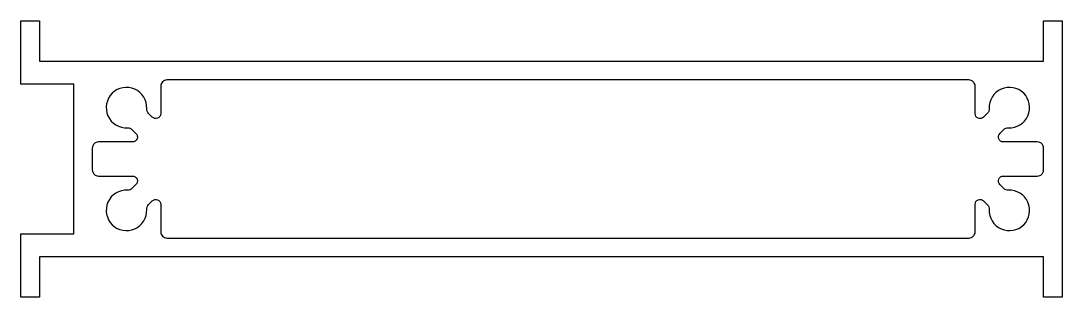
# Model space of a CAD drawing. Header units: millimetres. Extents: x 33 to 200, y -22 to 22.
import ezdxf

# ---------------------------------------------------------------- set-up
doc = ezdxf.new("R2010")
doc.units = ezdxf.units.MM

msp = doc.modelspace()

# ---------------------------------------------------------------- linework, layer by layer
msp.add_lwpolyline([(197.25, 15.7), (197.25, 22.2), (200.25, 22.2), (200.25, -22.2), (197.25, -22.2), (197.25, -15.7), (35.75, -15.7), (35.75, -22.2), (32.75, -22.2), (32.75, -12), (41.25, -12), (41.25, 12), (32.75, 12), (32.75, 22.2), (35.75, 22.2), (35.75, 15.7), (197.25, 15.7)], close=True)
msp.add_lwpolyline([(56.25, 12.7, 0.414214), (55.25, 11.7), (55.25, 7.3, -0.668179), (53.88, 6.73), (53.29, 7.33, -0.212044), (53, 8.09, 2.597465), (49.91, 5, -0.212044), (50.67, 4.71), (51.27, 4.12, -0.668179), (50.7, 2.75), (45.25, 2.75, 0.414214), (44.25, 1.75), (44.25, -1.75, 0.414214), (45.25, -2.75), (50.7, -2.75, -0.668179), (51.27, -4.12), (50.67, -4.71, -0.212044), (49.91, -5, 2.597465), (53, -8.09, -0.212044), (53.29, -7.33), (53.88, -6.73, -0.668179), (55.25, -7.3), (55.25, -11.7, 0.414214), (56.25, -12.7), (185.25, -12.7, 0.414214), (186.25, -11.7), (186.25, -7.3, -0.668179), (187.62, -6.73), (188.21, -7.33, -0.212044), (188.5, -8.09, 2.597465), (191.59, -5, -0.212044), (190.83, -4.71), (190.23, -4.12, -0.668179), (190.8, -2.75), (196.25, -2.75, 0.414214), (197.25, -1.75), (197.25, 1.75, 0.414214), (196.25, 2.75), (190.8, 2.75, -0.668179), (190.23, 4.12), (190.83, 4.71, -0.212044), (191.59, 5, 2.597465), (188.5, 8.09, -0.212044), (188.21, 7.33), (187.62, 6.73, -0.668179), (186.25, 7.3), (186.25, 11.7, 0.414214), (185.25, 12.7), (56.25, 12.7)], format="xyb", close=True)

doc.saveas('drawing.dxf')
